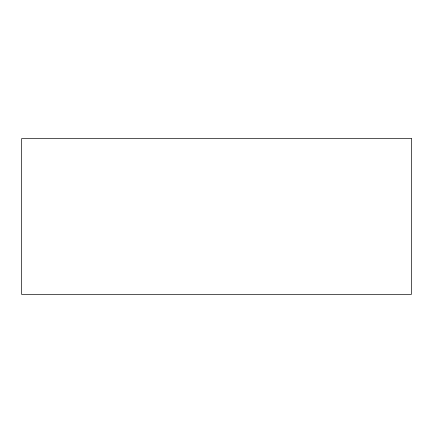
<?xml version="1.0" encoding="UTF-8"?>
<svg xmlns="http://www.w3.org/2000/svg" width="433" height="433" viewBox="0 0 433 433"><rect width="100%" height="100%" fill="white"/><g stroke="black" fill="none" stroke-linecap="round" stroke-linejoin="round"><path stroke-width="0.65" d="M411.35 138.56L21.65 138.56L21.65 294.44L411.35 294.44L411.35 138.56"/></g></svg>
